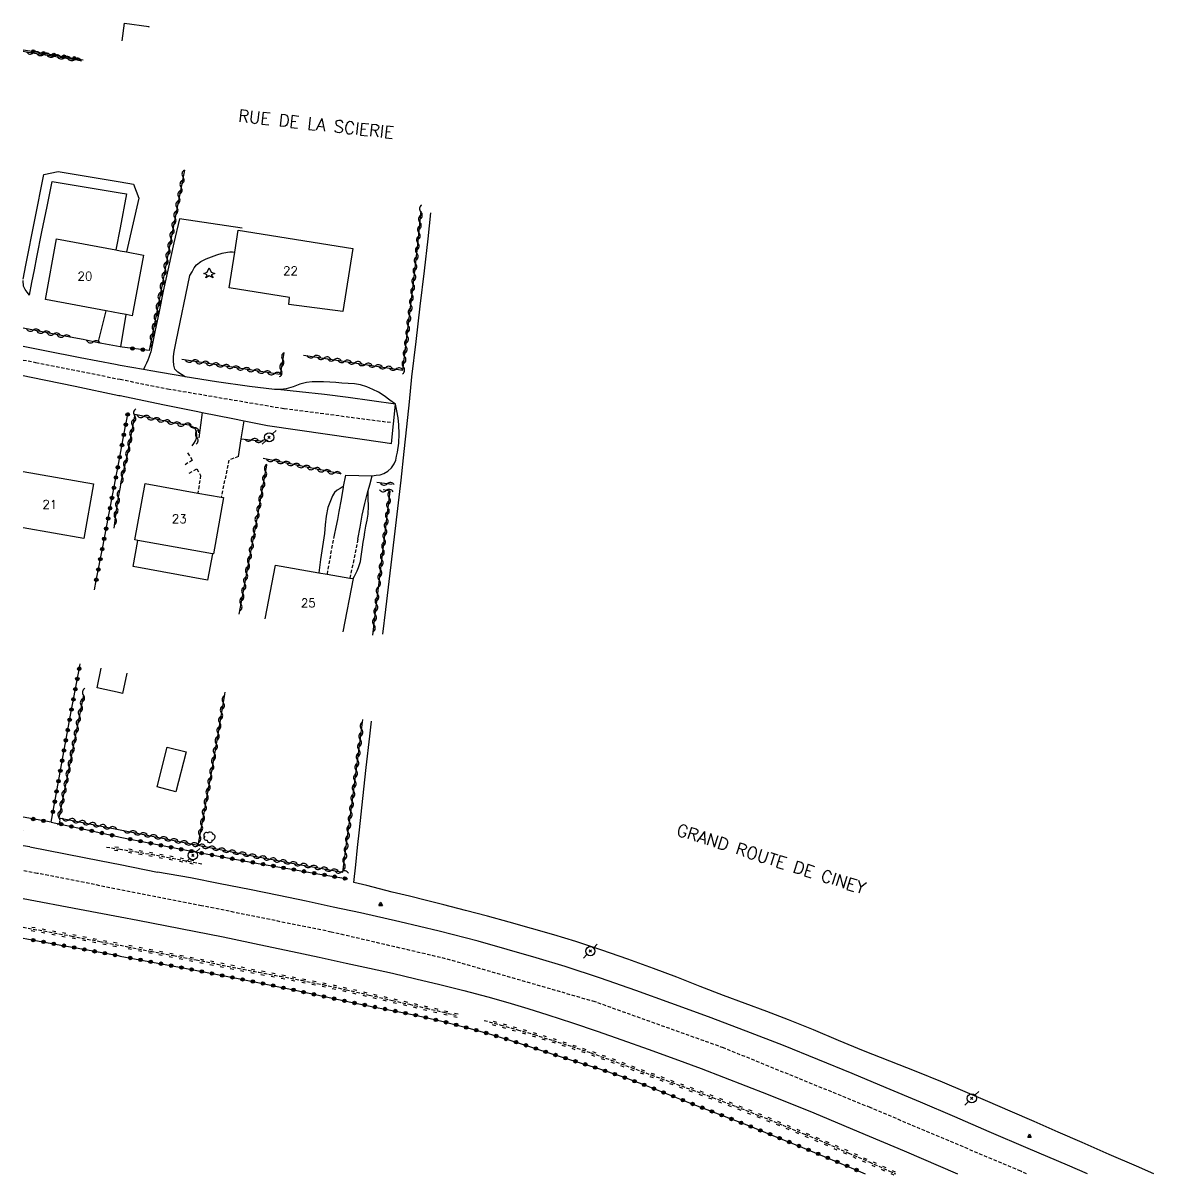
# Model space of a CAD drawing. Header units: millimetres. Extents: x 192000 to 193000, y 106000 to 107000.
# Drawn here: x 192000 to 192163.2, y 105999.8 to 106166.1 of the extents above; entities that cross this region are included whole.
import ezdxf
from ezdxf.enums import TextEntityAlignment as Align

# ---------------------------------------------------------------- set-up
doc = ezdxf.new("R2010")
doc.units = ezdxf.units.MM
doc.linetypes.add('DASHED', pattern=[0.75, 0.5, -0.25])
doc.layers.get('0').update_dxf_attribs({"linetype": 'CONTINUOUS'})
for name, color, linetype in [('W0001', 6, 'DASHED'), ('W0008', 7, 'CONTINUOUS'), ('W0017', 7, 'CONTINUOUS'), ('W0101', 7, 'CONTINUOUS'), ('W0104', 1, 'CONTINUOUS'), ('W0112', 1, 'DASHED'), ('W0211', 2, 'CONTINUOUS'), ('W0214', 2, 'CONTINUOUS'), ('W0220', 5, 'DASHED'), ('W0300', 7, 'CONTINUOUS'), ('W0303', 7, 'CONTINUOUS'), ('W0310', 3, 'CONTINUOUS'), ('W0323', 7, 'CONTINUOUS'), ('W0330', 7, 'CONTINUOUS'), ('W0333', 7, 'CONTINUOUS'), ('W0473', 7, 'CONTINUOUS'), ('W0850', 7, 'CONTINUOUS'), ('W0989', 7, 'CONTINUOUS'), ('W0991', 7, 'CONTINUOUS')]:
    doc.layers.add(name, color=color, linetype=linetype)
doc.styles.get("Standard").update_dxf_attribs({"font": 'romans.shx', "width": 0.85})

# ---------------------------------------------------------------- blocks, each defined once
blk = doc.blocks.new('T850')
for p, q in [((-0.25, -0.15), (0, 0.32)), ((0, 0.32), (0.25, -0.15)), ((-0.25, -0.15), (0.25, -0.15))]:
    blk.add_line(p, q)
for major_axis in [(-0.106, 0.106), (-0.0354, 0.0354), (-0.0236, 0.0236)]:
    blk.add_ellipse((0, 0), major_axis=major_axis, ratio=1, start_param=3.926991, end_param=10.210176)
blk = doc.blocks.new('T473')
for p, q in [((-0.166667, 0.166667), (0.166667, -0.166667)), ((-0.166667, -0.166667), (0.166667, 0.166667)), ((0.500001, 0.500001), (1.000002, 1.000002)), ((-1.000002, -1.000002), (-0.500001, -0.500001))]:
    blk.add_line(p, q)
blk.add_ellipse((0, 0), major_axis=(0.471405, 0.471405), ratio=1, start_param=5.4977871438, end_param=11.780972451)
blk = doc.blocks.new('T300')
for p, q in [((-0.8, 0.51), (-0.86, 0.34)), ((-0.86, 0.34), (-0.86, 0.17)), ((-0.86, 0.17), (-0.74, 0.06)), ((-0.69, 0.63), (-0.8, 0.51)), ((-0.8, -0.06), (-0.74, 0.06)), ((-0.74, 0.06), (-0.69, 0.11)), ((-0.57, 0.69), (-0.69, 0.63)), ((-0.46, 0.69), (-0.57, 0.69)), ((-0.29, 0.63), (-0.46, 0.69)), ((-0.29, 0.63), (-0.17, 0.74)), ((-0.23, 0.57), (-0.29, 0.63)), ((-0.17, 0.74), (-0.06, 0.8)), ((-0.06, 0.8), (0.06, 0.8)), ((0.06, 0.8), (0.23, 0.74)), ((0.23, 0.74), (0.34, 0.63)), ((0.34, 0.63), (0.4, 0.51)), ((0.46, 0.46), (0.34, 0.46)), ((0.4, 0.51), (0.4, 0.46)), ((0.57, 0.4), (0.46, 0.46)), ((0.57, 0.4), (0.69, 0.29)), ((0.69, 0.29), (0.74, 0.17)), ((0.74, 0.06), (0.69, -0.17)), ((0.74, 0.17), (0.74, 0.06)), ((-0.8, -0.17), (-0.8, -0.06)), ((-0.8, -0.23), (-0.8, -0.17)), ((-0.74, -0.34), (-0.8, -0.23)), ((-0.69, -0.4), (-0.74, -0.34)), ((-0.51, -0.46), (-0.69, -0.4)), ((-0.4, -0.46), (-0.51, -0.46)), ((-0.4, -0.46), (-0.34, -0.46)), ((-0.34, -0.46), (-0.34, -0.4)), ((-0.34, -0.51), (-0.34, -0.46)), ((-0.29, -0.63), (-0.34, -0.51)), ((-0.17, -0.74), (-0.29, -0.63)), ((-0.06, -0.8), (-0.17, -0.74)), ((0.06, -0.8), (-0.06, -0.8)), ((0.17, -0.74), (0.06, -0.8)), ((0.23, -0.69), (0.17, -0.74)), ((0.29, -0.46), (0.23, -0.46)), ((0.29, -0.63), (0.23, -0.69)), ((0.46, -0.4), (0.29, -0.46)), ((0.34, -0.51), (0.29, -0.63)), ((0.34, -0.51), (0.34, -0.46)), ((0.57, -0.34), (0.46, -0.4)), ((0.63, -0.29), (0.57, -0.34)), ((0.69, -0.17), (0.63, -0.29))]:
    blk.add_line(p, q)
blk = doc.blocks.new('T303')
for p, q in [((-0.77, 0), (-0.28, 0.21)), ((-0.28, -0.21), (-0.77, 0)), ((-0.28, 0.21), (0, 0.83)), ((0, 0.83), (0.28, 0.21)), ((0.28, 0.21), (0.83, 0)), ((0.83, 0), (0.28, -0.21)), ((-0.49, -0.63), (-0.28, -0.21)), ((0, -0.35), (-0.49, -0.63)), ((0.56, -0.63), (0, -0.35)), ((0.28, -0.21), (0.56, -0.63))]:
    blk.add_line(p, q)
blk = doc.blocks.new('t323o')
at = {"color": 0, "linetype": 'Continuous'}
for radius in [0.25, 0.15]:
    blk.add_circle((0, 0), radius, dxfattribs=at)
blk = doc.blocks.new('t310o')
at = {"color": 0, "linetype": 'Continuous'}
for centre, start, end in [((-0.5, 0.38), 216.8699, 323.1304), ((0.5, -0.37), 36.8699, 143.1303)]:
    blk.add_arc(centre, 0.625, start, end, dxfattribs=at)
blk = doc.blocks.new('t220o')
at = {"color": 0, "linetype": 'Continuous'}
for p, q in [((-0.25, 0.25), (0.25, 0.25)), ((-0.25, -0.25), (0.25, -0.25))]:
    blk.add_line(p, q, dxfattribs=at)

msp = doc.modelspace()

# ---------------------------------------------------------------- linework, layer by layer
at = {"layer": 'W0001'}
for points in [[(192000, 106117.43), (192001.82, 106117.09), (192014, 106114.65)], [(192014, 106114.65), (192020.86, 106113.28), (192037.68, 106110.43), (192053.02, 106108.44)], [(192014, 106041), (192002.06, 106043.35), (192000, 106043.74)], [(192144.81, 106000), (192143.97, 106000.37), (192122.24, 106009.55), (192101.08, 106018.17), (192082.57, 106024.8), (192060.97, 106031.04), (192044.46, 106034.89), (192025.77, 106038.69), (192014, 106041)]]:
    msp.add_lwpolyline(points, dxfattribs=at)
at = {"layer": 'W0008'}
for points in [[(192014, 106116.66), (192013.35, 106116.78), (192008.26, 106117.76), (192003.16, 106118.75), (192000, 106119.37)], [(192000, 106115.21), (192001.19, 106114.98), (192007.51, 106113.67), (192013.83, 106112.32), (192014, 106112.29)], [(192053.73, 106111.07), (192050.33, 106111.54), (192046.92, 106112.02), (192043.52, 106112.46), (192039.9, 106112.85), (192036.76, 106113.16), (192036.28, 106113.2), (192032.67, 106113.61), (192027.92, 106114.28), (192023.39, 106115.01), (192023.19, 106115.05), (192018.46, 106115.86), (192017.37, 106116.05), (192014, 106116.66)], [(192014, 106112.29), (192020.16, 106111), (192025.2, 106109.99), (192025.83, 106109.86), (192030.25, 106108.99), (192031.9, 106108.66), (192035.29, 106107.99)], [(192053.18, 106105.37), (192053.73, 106111.07)], [(192035.29, 106107.99), (192052.23, 106105.51), (192053.18, 106105.37)], [(192000.97, 106047.16), (192000, 106047.34)], [(192000.97, 106047.16), (192011.27, 106045.16), (192014, 106044.62)], [(192014, 106044.62), (192019.42, 106043.53)], [(192153.59, 106000), (192150.71, 106001.24), (192145.05, 106003.65), (192139.4, 106006.07), (192134.45, 106008.2), (192129.5, 106010.33), (192124.54, 106012.43), (192119.61, 106014.49), (192114.68, 106016.51), (192109.72, 106018.5), (192104.33, 106020.59), (192098.91, 106022.64), (192093.48, 106024.63), (192088.41, 106026.45), (192083.33, 106028.22), (192078.21, 106029.9), (192074.04, 106031.18), (192069.85, 106032.39), (192065.65, 106033.55), (192060.02, 106035), (192054.35, 106036.35), (192048.68, 106037.64), (192044.76, 106038.5), (192040.84, 106039.34), (192036.92, 106040.15), (192032.67, 106041.01), (192028.42, 106041.85), (192024.17, 106042.69), (192019.42, 106043.53)], [(192000, 106039.74), (192008.17, 106038.2), (192014, 106037.1)], [(192014, 106037.1), (192016.55, 106036.62)], [(192016.55, 106036.62), (192022.7, 106035.4), (192028.86, 106034.18), (192035, 106032.92), (192038.87, 106032.1), (192042.74, 106031.27), (192046.61, 106030.42), (192049.97, 106029.68), (192053.32, 106028.93), (192056.66, 106028.15), (192060.14, 106027.32), (192063.61, 106026.46), (192067.06, 106025.54), (192069.95, 106024.71), (192072.84, 106023.85), (192075.72, 106022.95), (192079.29, 106021.79), (192082.85, 106020.57), (192086.39, 106019.34), (192090.22, 106017.98), (192094.04, 106016.6), (192097.84, 106015.19), (192101.08, 106013.96), (192104.3, 106012.71), (192107.52, 106011.44), (192114.08, 106008.79), (192120.61, 106006.08), (192127.12, 106003.32), (192134.85, 106000)]]:
    msp.add_lwpolyline(points, dxfattribs=at)
at = {"layer": 'W0017'}
for points in [[(192031.6, 106136.48), (192022.57, 106137.79), (192021.77, 106134.32), (192020.98, 106130.84), (192020.21, 106127.36), (192019.62, 106124.44), (192019.04, 106121.52), (192018.46, 106118.6), (192018.31, 106118.21), (192018.16, 106117.81), (192018, 106117.42), (192017.8, 106116.96), (192017.59, 106116.51), (192017.37, 106116.05)], [(192023.39, 106115.01), (192022.86, 106115.35), (192022.32, 106115.7), (192021.92, 106116.12), (192021.74, 106116.68), (192021.7, 106117.32), (192021.72, 106117.96), (192021.79, 106118.68), (192021.94, 106119.39), (192022.08, 106120.1), (192024.08, 106129.64), (192024.38, 106130.17), (192024.67, 106130.71), (192025.03, 106131.18), (192025.67, 106131.66), (192026.43, 106132.02), (192027.21, 106132.33), (192027.96, 106132.62), (192028.73, 106132.87), (192029.52, 106133.01), (192029.86, 106133.03), (192030.21, 106133.02), (192030.55, 106133.01)], [(192010.83, 106119.93), (192012.01, 106124.51)], [(192014.12, 106119.32), (192014.89, 106123.98)], [(192025.83, 106109.86), (192025.37, 106106.19)], [(192031.09, 106103.52), (192031.49, 106106.07), (192031.9, 106108.66)], [(192046.51, 106100.83), (192046.21, 106099.16), (192046.2, 106099.08), (192045.9, 106097.32), (192045.57, 106095.57), (192045.35, 106094.44), (192045.11, 106093.31), (192044.87, 106092.18)], [(192048.32, 106091.56), (192048.63, 106093.29), (192048.95, 106095.02), (192049.31, 106096.74), (192049.65, 106098.07), (192049.8, 106098.61), (192050.02, 106099.4), (192050.38, 106100.73)]]:
    msp.add_lwpolyline(points, dxfattribs=at)
at = {"layer": 'W0101'}
for points in [[(192029.73, 106127.86), (192030.55, 106133.01), (192031.06, 106136.18), (192047.59, 106133.53), (192046.13, 106124.41), (192038.34, 106125.46), (192038.47, 106126.46)], [(192017.6, 106099.6), (192025.23, 106098.24), (192028.58, 106097.64), (192028.93, 106097.58), (192027.47, 106089.44), (192027.32, 106089.47), (192016.58, 106091.39), (192016.14, 106091.47)]]:
    msp.add_lwpolyline(points, close=True, dxfattribs=at)
for points in [[(192014, 106124.15), (192012.01, 106124.51), (192003.23, 106126.14), (192004.85, 106134.9), (192013.38, 106133.32), (192014, 106133.2)], [(192014, 106133.2), (192014.94, 106133.03), (192017.36, 106132.58), (192015.74, 106123.82), (192014.89, 106123.98), (192014, 106124.15)], [(192000, 106101.36), (192010.15, 106099.56), (192008.75, 106091.66), (192000, 106093.21)], [(192034.95, 106080.1), (192036.45, 106087.82)], [(192036.45, 106087.82), (192042.66, 106086.74), (192043.86, 106086.53), (192047.17, 106085.96), (192047.62, 106085.88), (192046.12, 106078.21)]]:
    msp.add_lwpolyline(points, dxfattribs=at)
at = {"layer": 'W0104'}
for points in [[(192014.28, 106163.51), (192014.65, 106166.06), (192018.14, 106165.54), (192018.12, 106165.43)], [(192027.32, 106089.47), (192026.63, 106085.68), (192015.9, 106087.62), (192016.58, 106091.39)], [(192014, 106069.4), (192010.68, 106070.12), (192011.29, 106072.98)], [(192014.98, 106072.26), (192014.35, 106069.32), (192014, 106069.4)]]:
    msp.add_lwpolyline(points, dxfattribs=at)
msp.add_lwpolyline([(192020.8, 106061.58), (192023.54, 106060.88), (192022.07, 106055.13), (192019.33, 106055.83)], close=True, dxfattribs=at)
at = {"layer": 'W0112'}
for points in [[(192023.74, 106104.03), (192024.44, 106102.96), (192023.3, 106102.27)], [(192031.09, 106103.52), (192029.71, 106102.98), (192028.58, 106097.64)], [(192023.96, 106101.12), (192025.07, 106101.72), (192025.62, 106100.79), (192025.23, 106098.24)], [(192044.87, 106092.18), (192043.86, 106086.53)], [(192048.32, 106091.56), (192047.17, 106085.96)]]:
    msp.add_lwpolyline(points, dxfattribs=at)
at = {"layer": 'W0211'}
for points in [[(192000.92, 106126.77), (192001.27, 106128.6), (192001.63, 106130.44), (192001.99, 106132.28), (192002.72, 106135.93), (192003.46, 106139.57), (192004.21, 106143.21), (192014, 106141.57)], [(192014, 106141.57), (192014.95, 106141.42), (192014, 106136.5)], [(192014, 106136.5), (192013.38, 106133.32)], [(192046.21, 106099.16), (192045.77, 106098.9), (192045.32, 106098.64), (192044.95, 106098.31), (192044.8, 106098.08), (192044.67, 106097.83), (192044.55, 106097.58), (192044.34, 106097.11), (192044.15, 106096.62), (192043.98, 106096.14), (192043.73, 106094.92), (192043.61, 106093.66), (192043.49, 106092.4), (192043.22, 106090.51), (192042.94, 106088.63), (192042.66, 106086.74)], [(192047.62, 106085.88), (192047.82, 106086.26), (192048.03, 106086.64), (192048.21, 106087.03), (192048.39, 106087.47), (192048.55, 106087.93), (192048.68, 106088.38), (192048.81, 106089.06), (192048.89, 106089.75), (192048.97, 106090.44), (192049.08, 106091.16), (192049.2, 106091.88), (192049.32, 106092.6), (192049.48, 106093.47), (192049.65, 106094.33), (192049.78, 106095.2), (192049.83, 106096.33), (192049.82, 106097.47), (192049.8, 106098.61)]]:
    msp.add_lwpolyline(points, dxfattribs=at)
at = {"layer": 'W0214'}
for points in [[(192000, 106129.11), (192000.2, 106130.09), (192000.41, 106131.13), (192002.99, 106144.2), (192005.07, 106144.63), (192014, 106143.14)], [(192014, 106143.14), (192015.92, 106142.82), (192016.71, 106140.79), (192014.94, 106133.03)], [(192000.92, 106126.77), (192000.61, 106127.2), (192000.3, 106127.63), (192000.07, 106128.08), (192000, 106128.91)]]:
    msp.add_lwpolyline(points, dxfattribs=at)
at = {"layer": 'W0220'}
for points in [[(192000.02, 106049.54), (192000, 106049.54)], [(192014, 106046.79), (192011.99, 106047.11)], [(192025.79, 106044.68), (192023.5, 106045.12), (192021.21, 106045.56), (192018.92, 106045.99), (192016.61, 106046.37), (192014.3, 106046.74), (192014, 106046.79)], [(192000, 106035.58), (192002.97, 106035.05), (192007.02, 106034.3), (192011.07, 106033.53), (192014, 106032.97)], [(192014, 106032.97), (192015.11, 106032.76), (192018.41, 106032.13), (192021.7, 106031.49), (192024.99, 106030.86), (192028, 106030.27), (192031, 106029.68), (192034.01, 106029.09), (192037.11, 106028.51), (192040.2, 106027.92), (192043.29, 106027.3), (192046.63, 106026.57), (192049.96, 106025.8), (192053.29, 106025.02), (192055.76, 106024.46), (192058.23, 106023.89), (192060.7, 106023.31), (192061.36, 106023.15), (192062.02, 106022.99), (192062.68, 106022.84)], [(192066.55, 106022.14), (192068.94, 106021.47), (192071.34, 106020.79), (192073.73, 106020.09), (192076.47, 106019.24), (192079.21, 106018.37), (192081.93, 106017.45), (192084.84, 106016.41), (192087.74, 106015.34), (192090.64, 106014.26), (192093.59, 106013.19), (192096.54, 106012.12), (192099.48, 106011.02), (192102.87, 106009.72), (192106.24, 106008.39), (192109.61, 106007.03), (192112.8, 106005.71), (192115.98, 106004.37), (192119.14, 106003), (192122.09, 106001.71), (192125.03, 106000.39), (192125.89, 106000)]]:
    msp.add_lwpolyline(points, dxfattribs=at)
at = {"layer": 'W0310'}
for points in [[(192000, 106161.98), (192000.43, 106161.91), (192004.11, 106161.34), (192007.79, 106160.73), (192008.44, 106160.61)], [(192023.28, 106144.82), (192022.6, 106141.42), (192021.11, 106133.88), (192019.67, 106126.35), (192018.22, 106118.81)], [(192040.46, 106118.13), (192054.82, 106115.97), (192055.53, 106121.87), (192056.24, 106127.77), (192056.9, 106133.67), (192057.43, 106138.92)], [(192006.27, 106120.82), (192000, 106122.04)], [(192010.83, 106119.93), (192008.68, 106120.37)], [(192037.65, 106118.45), (192037.08, 106115.35), (192022.93, 106117.52)], [(192024.42, 106105.04), (192024.66, 106105.39), (192024.9, 106105.75), (192025.05, 106106.13), (192025.1, 106106.57), (192025.05, 106107.04), (192024.89, 106107.43), (192024.64, 106107.68), (192024.3, 106107.88), (192023.95, 106108.03), (192023.61, 106108.09), (192023.25, 106108.11), (192022.9, 106108.12), (192021.59, 106108.39), (192020.28, 106108.65), (192018.97, 106108.93), (192018.03, 106109.14), (192017.08, 106109.36), (192016.14, 106109.58), (192015.75, 106107.57), (192015.37, 106105.55), (192014.96, 106103.54), (192014.68, 106102.31), (192014.4, 106101.09), (192014.13, 106099.86), (192014, 106099.1)], [(192031.49, 106106.07), (192034.67, 106105.7)], [(192035.15, 106102.26), (192034.36, 106098.01), (192033.57, 106093.75), (192032.78, 106089.5), (192031.87, 106084.59), (192031.15, 106080.74)], [(192045.82, 106100.99), (192034.63, 106103.24)], [(192014, 106099.1), (192013.74, 106097.64), (192013.41, 106095.41), (192013.08, 106093.18)], [(192053.28, 106099.49), (192051.07, 106099.77)], [(192051.22, 106084.17), (192052.95, 106098.51), (192051.94, 106098.68)], [(192050.47, 106077.72), (192050.81, 106080.66), (192051.22, 106084.17)], [(192008.72, 106069.07), (192005.17, 106051.39), (192014, 106049.64)], [(192029.14, 106069.48), (192029.09, 106069.22), (192028.14, 106063.67), (192027.18, 106058.12), (192026.54, 106054.55), (192025.88, 106050.99), (192025.23, 106047.42), (192028.91, 106046.71), (192032.58, 106046), (192036.26, 106045.3), (192039.55, 106044.7), (192042.85, 106044.11), (192046.15, 106043.52), (192046.79, 106048.36), (192047.43, 106053.21), (192048.06, 106058.05), (192048.72, 106063.25), (192049.01, 106065.57)], [(192014, 106049.64), (192025.23, 106047.42)]]:
    msp.add_lwpolyline(points, dxfattribs=at)
at = {"layer": 'W0323'}
for points in [[(192000, 106162.19), (192001, 106162.03), (192004.95, 106161.37), (192008.69, 106160.74)], [(192018.22, 106118.81), (192014.31, 106119.29)], [(192014, 106103.68), (192014.55, 106106.62), (192015.15, 106109.84)], [(192010.3, 106084.26), (192010.56, 106085.62), (192011.49, 106090.47), (192012.42, 106095.32), (192013.34, 106100.16), (192013.95, 106103.39), (192014, 106103.68)], [(192004.05, 106050.76), (192005.01, 106056.07), (192005.96, 106061.4), (192006.94, 106066.71), (192008.13, 106073.02), (192008.24, 106073.58)], [(192004.05, 106050.76), (192000, 106051.45)], [(192004.05, 106050.76), (192008.83, 106049.72), (192013.62, 106048.68), (192014, 106048.6)], [(192014, 106048.6), (192018.41, 106047.69), (192023.58, 106046.69), (192028.75, 106045.74), (192033.92, 106044.8), (192038.23, 106044.04), (192042.54, 106043.29), (192046.85, 106042.55)], [(192000, 106033.99), (192000.56, 106033.89), (192004.92, 106033.1), (192009.29, 106032.3), (192013.72, 106031.48), (192014, 106031.42)], [(192014, 106031.42), (192018.14, 106030.65), (192022.57, 106029.81), (192026.8, 106029), (192031.04, 106028.18), (192035.27, 106027.33), (192039.51, 106026.43), (192043.73, 106025.52), (192047.96, 106024.62), (192051, 106024.02), (192054.04, 106023.43), (192057.07, 106022.79), (192060.44, 106022.01), (192063.8, 106021.16), (192067.13, 106020.24), (192070.25, 106019.29), (192073.35, 106018.28), (192076.45, 106017.27), (192079.74, 106016.23), (192083.02, 106015.18), (192086.28, 106014.08), (192089.68, 106012.82), (192093.05, 106011.49), (192096.42, 106010.16), (192100.54, 106008.56), (192104.66, 106006.95), (192108.77, 106005.31), (192112.47, 106003.81), (192116.17, 106002.28), (192119.85, 106000.73), (192121.51, 106000)]]:
    msp.add_lwpolyline(points, dxfattribs=at)
at = {"layer": 'W0330'}
for points in [[(192051.9, 106077.88), (192052.34, 106081.42), (192052.98, 106086.68), (192053.6, 106091.93), (192054.08, 106096.02), (192054.55, 106100.11), (192055, 106104.21), (192055.38, 106107.8), (192055.74, 106111.4), (192056.12, 106115), (192056.7, 106120.11), (192057.32, 106125.21), (192057.93, 106130.32), (192058.45, 106134.91), (192058.86, 106138.67)], [(192163.18, 106000), (192160.64, 106001.1), (192156.72, 106002.8), (192152.8, 106004.51), (192149.35, 106006.02), (192145.9, 106007.54), (192142.44, 106009.04), (192139.19, 106010.45), (192135.94, 106011.85), (192132.67, 106013.23), (192128.87, 106014.76), (192125.06, 106016.25), (192121.25, 106017.76), (192117.65, 106019.26), (192114.05, 106020.77), (192110.44, 106022.24), (192107.32, 106023.43), (192104.19, 106024.58), (192101.07, 106025.74), (192097.71, 106027.05), (192094.35, 106028.37), (192090.98, 106029.64), (192087.27, 106030.99), (192083.53, 106032.28), (192079.78, 106033.51), (192076.58, 106034.48), (192073.36, 106035.41), (192070.14, 106036.3), (192067, 106037.16), (192063.85, 106037.99), (192060.7, 106038.81), (192058.23, 106039.43), (192055.75, 106040.05), (192053.27, 106040.66), (192051.43, 106041.13), (192049.59, 106041.59), (192047.75, 106042.06), (192048.01, 106044.58), (192048.28, 106047.11), (192048.55, 106049.64), (192049.03, 106054.14), (192049.52, 106058.63), (192050.03, 106063.13), (192050.3, 106065.32)]]:
    msp.add_lwpolyline(points, dxfattribs=at)
at = {"layer": 'W0333'}
for points in [[(192008.68, 106120.37), (192006.27, 106120.82)], [(192014, 106119.34), (192010.83, 106119.93)], [(192014.31, 106119.29), (192014.12, 106119.32), (192014, 106119.34)], [(192046.51, 106100.83), (192050.38, 106100.73), (192050.96, 106100.81), (192051.54, 106100.88), (192052.08, 106101.05), (192052.65, 106101.41), (192053.16, 106101.89), (192053.56, 106102.45), (192053.77, 106102.97), (192053.9, 106103.54), (192054.01, 106104.12), (192054.21, 106105.43), (192054.29, 106106.77), (192054.24, 106108.1), (192054.12, 106109.09), (192053.92, 106110.08), (192053.73, 106111.07), (192052.93, 106111.66), (192052.13, 106112.25), (192051.29, 106112.77), (192050.46, 106113.2), (192049.59, 106113.56), (192048.7, 106113.84), (192047.82, 106113.98), (192046.92, 106114.05), (192046.01, 106114.1), (192045.13, 106114.18), (192044.25, 106114.25), (192043.37, 106114.29), (192042.54, 106114.3), (192041.71, 106114.29), (192040.89, 106114.21), (192039.92, 106113.93), (192038.96, 106113.54), (192037.98, 106113.26), (192037.58, 106113.21), (192037.17, 106113.18), (192036.76, 106113.16)]]:
    msp.add_lwpolyline(points, dxfattribs=at)

# ---------------------------------------------------------------- block references
at = {"layer": 'W0220'}
for p, rotation in [((192013.47, 106046.87), 170.9409014226006), ((192015.48, 106046.55), 170.9484220563874), ((192016.96, 106046.32), 170.4289725576894), ((192018.44, 106046.07), 170.4289725576894), ((192019.92, 106045.8), 169.587351439122), ((192021.39, 106045.53), 169.0903261188532), ((192022.87, 106045.25), 169.0903261188532), ((192024.34, 106044.96), 169.0856703601455), ((192001.48, 106035.32), 349.851594004537), ((192002.95, 106035.05), 349.851594004537), ((192004.43, 106034.78), 349.4837080020267), ((192005.9, 106034.51), 349.4837080020267), ((192007.38, 106034.23), 349.2274128073781), ((192008.85, 106033.95), 349.2274128073781), ((192010.32, 106033.67), 349.2274128073781), ((192011.8, 106033.39), 349.178927501654), ((192013.27, 106033.11), 349.178927501654), ((192015.47, 106032.69), 349.1893280134159), ((192016.95, 106032.4), 349.1893280134159), ((192018.42, 106032.12), 349.1525526596952), ((192019.89, 106031.84), 349.1525526596952), ((192021.37, 106031.56), 349.1525526596952), ((192022.84, 106031.27), 349.0654205620168), ((192024.31, 106030.99), 349.0654205620168), ((192025.78, 106030.7), 348.93578177367), ((192027.26, 106030.42), 348.93578177367), ((192028.73, 106030.13), 348.877128173344), ((192030.2, 106029.84), 348.877128173344), ((192031.67, 106029.55), 348.9357817740415), ((192033.14, 106029.26), 348.9357817740415), ((192034.62, 106028.98), 349.2641829033419), ((192036.09, 106028.7), 349.2641829033419), ((192037.56, 106028.42), 349.3177850144269), ((192039.04, 106028.14), 349.3177850144269), ((192040.51, 106027.86), 348.686500584479), ((192041.98, 106027.56), 348.686500584479), ((192043.45, 106027.27), 347.6112528082729), ((192044.92, 106026.95), 347.6112528082729), ((192046.38, 106026.62), 347.6112528082729), ((192047.85, 106026.29), 346.9475924575295), ((192049.31, 106025.95), 346.9475924575295), ((192050.77, 106025.61), 346.8910155096231), ((192052.23, 106025.27), 346.8910155096231), ((192053.69, 106024.93), 347.103602512585), ((192055.15, 106024.6), 347.103602512585), ((192056.61, 106024.26), 347.0545030591693), ((192058.08, 106023.92), 347.0545030591693), ((192059.54, 106023.58), 346.8241698840723), ((192061, 106023.24), 346.5763038945914), ((192062.46, 106022.89), 346.4944468304639), ((192067.99, 106021.73), 344.2601911640996), ((192069.44, 106021.33), 344.2601911640996), ((192070.88, 106020.92), 344.2601911640996), ((192072.32, 106020.5), 343.6845305108367), ((192073.76, 106020.08), 342.8518133287009), ((192075.19, 106019.64), 342.8518133287009), ((192076.63, 106019.2), 342.1702657745375), ((192078.05, 106018.74), 342.1702657745375), ((192079.48, 106018.27), 341.4262902032359), ((192080.9, 106017.8), 341.4262902032359), ((192082.32, 106017.31), 340.3923228625203), ((192083.73, 106016.81), 340.3923228625203), ((192085.15, 106016.3), 339.6131411447289), ((192086.55, 106015.78), 339.6131411447289), ((192087.96, 106015.25), 339.6305146631094), ((192089.36, 106014.73), 339.6305146631094), ((192090.77, 106014.21), 340.0356028124999), ((192092.18, 106013.7), 340.0356028124999), ((192093.59, 106013.19), 340.0527569359654), ((192095, 106012.68), 340.0527569359654), ((192096.41, 106012.16), 340.0527569359654), ((192097.82, 106011.64), 339.6084132500955), ((192099.22, 106011.12), 339.6084132500955), ((192100.62, 106010.58), 338.9670247393051), ((192102.02, 106010.05), 338.9670247393051), ((192103.42, 106009.5), 338.4478157602238), ((192104.82, 106008.95), 338.4478157602238), ((192106.21, 106008.4), 338.4478157602238), ((192107.6, 106007.84), 337.9874708895507), ((192108.99, 106007.28), 337.9874708895507), ((192110.38, 106006.71), 337.5449024331804), ((192111.77, 106006.13), 337.5449024331804), ((192113.15, 106005.56), 337.1196434430342), ((192114.54, 106004.98), 337.1196434430342), ((192115.92, 106004.39), 337.1196434430342), ((192117.3, 106003.8), 336.6967518122148), ((192118.67, 106003.21), 336.6967518122148), ((192120.05, 106002.61), 336.2635465402205), ((192121.42, 106002), 336.2635465402205), ((192122.79, 106001.39), 335.8639811011506), ((192124.16, 106000.78), 335.8639811011506), ((192125.53, 106000.16), 335.6415260492122)]:
    msp.add_blockref('t220o', p, dxfattribs=dict(at, rotation=rotation))
at = {"layer": 'W0300', "rotation": 359.9999899820874}
msp.add_blockref('T300', (192026.95, 106048.56), dxfattribs=at)
at = {"layer": 'W0303', "rotation": 359.9999899820874}
msp.add_blockref('T303', (192026.86, 106129.91), dxfattribs=at)
at = {"layer": 'W0310'}
for p, rotation in [((192001.48, 106161.75), 351.1145888130502), ((192002.96, 106161.52), 351.1145888130502), ((192004.45, 106161.28), 350.6641695051085), ((192005.93, 106161.04), 350.6641695051085), ((192007.41, 106160.8), 350.6641695051085), ((192022.79, 106142.37), 258.5671377538483), ((192023.08, 106143.84), 258.5671377538483), ((192022.49, 106140.9), 258.8832973220894), ((192022.2, 106139.43), 258.8832973220894), ((192021.91, 106137.95), 258.8832973220894), ((192057.42, 106138.8), 84.24810269132261), ((192021.63, 106136.48), 258.8832973220894), ((192057.12, 106135.81), 84.24810269132261), ((192057.27, 106137.31), 84.24810269132261), ((192021.34, 106135.01), 258.8832973220894), ((192056.97, 106134.32), 84.24810269132261), ((192021.05, 106133.54), 259.1189836915316), ((192056.81, 106132.83), 83.56504473500156), ((192020.77, 106132.07), 259.1189836915316), ((192056.64, 106131.34), 83.56504473500156), ((192020.2, 106129.12), 259.1189836915316), ((192020.48, 106130.59), 259.1189836915316), ((192056.47, 106129.85), 83.56504473500156), ((192019.92, 106127.65), 259.1189836915316), ((192056.31, 106128.36), 83.56504473500156), ((192019.63, 106126.17), 259.1116537982729), ((192056.13, 106126.87), 83.15837519056164), ((192019.35, 106124.7), 259.1116537982729), ((192055.95, 106125.38), 83.15837519056164), ((192019.07, 106123.23), 259.1116537982729), ((192055.77, 106123.89), 83.15837519056164), ((192001.47, 106121.75), 169.0317694455051), ((192002.95, 106121.46), 169.0317694455051), ((192018.78, 106121.75), 259.1116537982729), ((192055.42, 106120.91), 83.15722658753067), ((192055.59, 106122.4), 83.15837519056164), ((192004.42, 106121.18), 169.0317694455051), ((192005.89, 106120.89), 169.0317694455051), ((192010.14, 106120.07), 168.1987096566752), ((192018.5, 106120.28), 259.1116537982729), ((192055.24, 106119.42), 83.15722658753067), ((192037.47, 106117.5), 259.6919016923811), ((192055.06, 106117.93), 83.15722658753067), ((192024.41, 106117.29), 171.2927722400982), ((192025.89, 106117.07), 171.2927722400982), ((192027.38, 106116.84), 171.2927722400982), ((192028.86, 106116.61), 171.2927722400982), ((192030.34, 106116.39), 171.2927722400982), ((192037.2, 106116.02), 259.6919016923811), ((192041.95, 106117.91), 351.4173355230507), ((192043.43, 106117.69), 351.4173355230507), ((192044.91, 106117.46), 351.4173355230507), ((192046.4, 106117.24), 351.4173355230507), ((192047.88, 106117.02), 351.4173355230507), ((192049.36, 106116.79), 351.4173355230507), ((192050.85, 106116.57), 351.4173355230507), ((192054.88, 106116.44), 83.15722658753067), ((192031.82, 106116.16), 171.2927722400982), ((192033.31, 106115.93), 171.2927722400982), ((192034.79, 106115.7), 171.2927722400982), ((192036.27, 106115.48), 171.2927722400982), ((192052.33, 106116.34), 351.4173355230507), ((192053.81, 106116.12), 351.4173355230507), ((192016.1, 106109.39), 259.1830400792164), ((192015.82, 106107.91), 259.1830400792164), ((192017.4, 106109.29), 167.0098113535828), ((192018.87, 106108.95), 167.3109696111777), ((192020.33, 106108.64), 168.563958163571), ((192021.8, 106108.34), 168.563958163571), ((192024.68, 106107.65), 135.1130092825765), ((192015.54, 106106.44), 259.2157021327034), ((192023.28, 106108.11), 177.7416184278621), ((192025.07, 106106.27), 83.98430686109766), ((192015.25, 106104.97), 258.5257083110562), ((192032.98, 106105.9), 353.3310266236702), ((192034.47, 106105.72), 353.3310266236702), ((192014.95, 106103.5), 257.3674046559944), ((192014.62, 106102.03), 256.9029474777142), ((192034.99, 106101.38), 259.4795876761498), ((192036.1, 106102.94), 168.61428861445), ((192037.57, 106102.65), 168.61428861445), ((192039.04, 106102.35), 168.61428861445), ((192040.51, 106102.06), 168.61428861445), ((192041.98, 106101.76), 168.61428861445), ((192043.45, 106101.46), 168.61428861445), ((192014.29, 106100.57), 257.8320357555119), ((192034.72, 106099.91), 259.4795876761498), ((192044.92, 106101.17), 168.61428861445), ((192013.74, 106097.63), 261.586061842907), ((192034.44, 106098.43), 259.4795876761498), ((192052.41, 106098.6), 170.2441381020163), ((192052.55, 106099.58), 172.798623261673), ((192052.84, 106097.57), 83.11108116151941), ((192013.52, 106096.14), 261.586061842907), ((192034.17, 106096.96), 259.4820049781638), ((192052.66, 106096.08), 83.11108116151941), ((192013.3, 106094.66), 261.5609316765052), ((192033.89, 106095.48), 259.4820049781638), ((192052.48, 106094.59), 83.11108116151941), ((192033.35, 106092.53), 259.4926078958002), ((192033.62, 106094.01), 259.4820049781638), ((192052.3, 106093.1), 83.11108116151941), ((192033.07, 106091.06), 259.4926078958002), ((192052.12, 106091.61), 83.11108116151941), ((192032.8, 106089.58), 259.4926078958002), ((192051.94, 106090.12), 83.11108116151941), ((192032.53, 106088.11), 259.4663246233981), ((192051.76, 106088.63), 83.11108116151941), ((192032.25, 106086.64), 259.4663246233981), ((192051.58, 106087.15), 83.11108116151941), ((192031.98, 106085.16), 259.4663246233981), ((192051.4, 106085.66), 83.11108116151941), ((192031.7, 106083.69), 259.4776042444961), ((192051.16, 106083.68), 83.387007456275), ((192031.43, 106082.21), 259.4776042444961), ((192050.99, 106082.19), 83.387007456275), ((192050.64, 106079.21), 83.3851353062977), ((192050.82, 106080.7), 83.387007456275), ((192008.42, 106067.57), 258.6738639688675), ((192008.71, 106069.04), 258.6738639688675), ((192028.89, 106068), 260.3068095724621), ((192008.12, 106066.1), 258.6738639688675), ((192028.63, 106066.52), 260.3068095724621), ((192007.83, 106064.63), 258.6738639688675), ((192028.38, 106065.04), 260.3068095724621), ((192007.53, 106063.16), 258.6738639688675), ((192028.13, 106063.56), 260.1093436420802), ((192048.64, 106062.67), 82.79232341449864), ((192048.83, 106064.16), 82.93461449987126), ((192007.24, 106061.69), 258.6738639688675), ((192027.87, 106062.09), 260.1093436420802), ((192048.46, 106061.19), 82.79232341449864), ((192006.94, 106060.22), 258.6738639688675), ((192027.61, 106060.61), 260.1093436420802), ((192048.27, 106059.7), 82.79232341449864), ((192006.65, 106058.75), 258.6738639688675), ((192027.09, 106057.65), 259.7870075815794), ((192027.35, 106059.13), 260.1093436420802), ((192048.08, 106058.21), 82.79232341449864), ((192006.35, 106057.28), 258.6738639688675), ((192026.83, 106056.18), 259.7870075815794), ((192047.89, 106056.72), 82.60297293066091), ((192005.76, 106054.34), 258.6738639688675), ((192006.06, 106055.81), 258.6738639688675), ((192026.56, 106054.7), 259.7870075815794), ((192047.69, 106055.23), 82.60297293066091), ((192005.47, 106052.87), 258.6738639688675), ((192026.29, 106053.23), 259.6569930974158), ((192047.5, 106053.75), 82.60297293066091), ((192005.18, 106051.39), 258.6738639688675), ((192026.02, 106051.75), 259.6569930974158), ((192047.31, 106052.26), 82.47354741047563), ((192006.64, 106051.1), 348.7962331502819), ((192008.11, 106050.81), 348.7962331502819), ((192009.59, 106050.52), 348.7962331502819), ((192011.06, 106050.23), 348.7962331502819), ((192012.53, 106049.93), 348.7962331502819), ((192025.75, 106050.27), 259.6725388231536), ((192046.91, 106049.29), 82.47354741047563), ((192047.11, 106050.77), 82.47354741047563), ((192015.47, 106049.35), 348.7970155988638), ((192016.94, 106049.06), 348.7970155988638), ((192018.41, 106048.77), 348.7970155988638), ((192019.89, 106048.48), 348.7970155988638), ((192025.49, 106048.8), 259.6725388231536), ((192046.72, 106047.8), 82.47354741081396), ((192021.36, 106048.19), 348.7970155988638), ((192022.83, 106047.89), 348.7970155988638), ((192024.3, 106047.6), 348.7970155988638), ((192025.33, 106047.4), 349.0473920563307), ((192026.8, 106047.11), 349.0473920563307), ((192028.27, 106046.83), 349.0473920563307), ((192029.75, 106046.54), 349.0473920565495), ((192046.52, 106046.31), 82.47354741081396), ((192031.22, 106046.26), 349.0473920565495), ((192032.69, 106045.98), 349.2815914262603), ((192034.17, 106045.7), 349.2815914262603), ((192035.64, 106045.42), 349.2815914262603), ((192037.11, 106045.14), 349.6492679728512), ((192046.32, 106044.82), 82.47354741081396), ((192038.59, 106044.87), 349.6492679728512), ((192040.07, 106044.61), 349.8404575191035), ((192041.54, 106044.34), 349.8404575191035), ((192043.02, 106044.08), 349.8572907628006), ((192044.5, 106043.81), 349.8572907628006), ((192045.97, 106043.55), 349.8572907628006)]:
    msp.add_blockref('t310o', p, dxfattribs=dict(at, rotation=rotation))
at = {"layer": 'W0323'}
for p, rotation in [((192001.48, 106161.95), 350.6034189353518), ((192002.96, 106161.7), 350.6034189353518), ((192004.44, 106161.46), 350.6034189353518), ((192005.92, 106161.21), 350.3568827594848), ((192007.4, 106160.96), 350.3568827594848), ((192015.8, 106119.1), 173.0428154648328), ((192017.28, 106118.92), 173.0428154648328), ((192015.1, 106109.58), 79.39856993576666), ((192014.55, 106106.63), 79.39856993576666), ((192014.83, 106108.11), 79.39856993576666), ((192014.28, 106105.16), 79.39803770721103), ((192013.95, 106103.42), 79.33296348305551), ((192013.67, 106101.94), 79.34711611216562), ((192013.4, 106100.47), 79.34711611216562), ((192013.12, 106098.99), 79.2390659861861), ((192012.84, 106097.52), 79.2390659861861), ((192012.56, 106096.05), 79.2390659861861), ((192012.28, 106094.57), 79.16843243236566), ((192011.71, 106091.63), 79.16843243236566), ((192011.99, 106093.1), 79.16843243236566), ((192011.43, 106090.15), 79.15702473780097), ((192011.15, 106088.68), 79.15702473780097), ((192010.87, 106087.21), 79.15702473780097), ((192010.58, 106085.73), 79.15702473780097), ((192008.11, 106072.89), 79.28877332505432), ((192007.83, 106071.41), 79.28877332505432), ((192007.27, 106068.46), 79.28877332505432), ((192007.55, 106069.94), 79.28877332505432), ((192006.99, 106066.99), 79.28877332505432), ((192006.72, 106065.51), 79.60888333252002), ((192006.45, 106064.04), 79.60888333252002), ((192006.18, 106062.56), 79.60888333252002), ((192005.91, 106061.09), 79.79185357710352), ((192005.64, 106059.61), 79.79185357710352), ((192005.11, 106056.66), 79.79185357710352), ((192005.38, 106058.14), 79.79185357710352), ((192004.84, 106055.18), 79.78142230242325), ((192004.58, 106053.71), 79.78142230242325), ((192004.31, 106052.23), 79.78142230242325), ((192001.48, 106051.19), 170.2937419384605), ((192002.96, 106050.94), 170.2937419384605), ((192005.51, 106050.44), 347.7744961666616), ((192006.98, 106050.12), 347.7744961666616), ((192008.44, 106049.8), 347.7744961666616), ((192009.91, 106049.48), 347.774496166828), ((192011.38, 106049.17), 347.774496166828), ((192012.84, 106048.85), 347.774496166828), ((192015.47, 106048.3), 348.2737137225864), ((192016.94, 106047.99), 348.2737137225864), ((192018.41, 106047.69), 348.2737137225864), ((192019.88, 106047.4), 349.0469727227663), ((192021.35, 106047.12), 349.0469727227663), ((192022.82, 106046.83), 349.0469727227663), ((192024.3, 106046.55), 349.5791644111079), ((192025.77, 106046.28), 349.5791644111079), ((192027.25, 106046.01), 349.5791644111079), ((192028.72, 106045.74), 349.5791644111079), ((192030.2, 106045.47), 349.801388460753), ((192031.68, 106045.21), 349.801388460753), ((192033.15, 106044.94), 349.801388460753), ((192034.63, 106044.68), 349.9669786702939), ((192036.11, 106044.42), 349.9669786702939), ((192037.58, 106044.16), 349.9669786702939), ((192039.06, 106043.9), 350.1521507732228), ((192040.54, 106043.64), 350.1521507732228), ((192042.02, 106043.39), 350.1521507732228), ((192043.49, 106043.13), 350.1521507733455), ((192044.97, 106042.87), 350.1521507733455), ((192046.45, 106042.62), 350.1521507733455), ((192001.48, 106033.72), 349.692843869373), ((192002.95, 106033.46), 349.692843869373), ((192004.43, 106033.19), 349.692843869373), ((192005.9, 106032.92), 349.627017167817), ((192007.38, 106032.65), 349.627017167817), ((192008.85, 106032.38), 349.627017167817), ((192010.33, 106032.1), 349.4811816897284), ((192011.8, 106031.83), 349.4811816897284), ((192013.28, 106031.56), 349.4811816897284), ((192015.47, 106031.15), 349.4129285724484), ((192016.95, 106030.87), 349.4129285724484), ((192018.42, 106030.6), 349.2740359967981), ((192019.9, 106030.32), 349.2740359967981), ((192021.37, 106030.04), 349.2740359967981), ((192022.84, 106029.76), 349.1560882633992), ((192024.32, 106029.48), 349.1560882633992), ((192025.79, 106029.19), 349.1560882633992), ((192027.26, 106028.91), 349.0102105115177), ((192028.74, 106028.62), 349.0102105115177), ((192030.21, 106028.34), 349.0102105115177), ((192031.68, 106028.05), 348.6822569503008), ((192033.15, 106027.75), 348.6822569503008), ((192034.62, 106027.46), 348.6822569503008), ((192036.09, 106027.16), 348.0690345979651), ((192037.56, 106026.85), 348.0690345979651), ((192039.03, 106026.54), 348.0690345979651), ((192040.49, 106026.22), 347.744232564359), ((192041.96, 106025.9), 347.744232564359), ((192043.42, 106025.58), 347.744232564359), ((192044.89, 106025.27), 348.0144410655332), ((192046.36, 106024.96), 348.0144410655332), ((192047.83, 106024.65), 348.0144410655332), ((192049.3, 106024.36), 348.8496855945846), ((192050.77, 106024.07), 348.8496855945846), ((192052.24, 106023.78), 349.0348033147596), ((192053.71, 106023.49), 349.0348033147596), ((192055.18, 106023.19), 348.1275439002708), ((192056.65, 106022.88), 348.1275439002708), ((192058.11, 106022.55), 346.8229882683842), ((192059.57, 106022.21), 346.8229882683842), ((192061.03, 106021.86), 345.803185861505), ((192062.49, 106021.49), 345.803185861505), ((192063.94, 106021.12), 344.6141687187031), ((192065.39, 106020.72), 344.6141687187031), ((192066.83, 106020.32), 344.6141687187031), ((192068.27, 106019.89), 343.0936878279408), ((192069.7, 106019.46), 343.0936878279408), ((192071.13, 106019), 341.9816394215676), ((192072.56, 106018.54), 341.9816394215676), ((192073.99, 106018.07), 341.8872462695971), ((192075.41, 106017.61), 341.8872462695971), ((192076.84, 106017.14), 342.4594030063597), ((192078.27, 106016.69), 342.4594030063597), ((192079.7, 106016.24), 342.4594030063597), ((192081.13, 106015.79), 342.3541993371146), ((192082.56, 106015.33), 342.3541993371146), ((192083.98, 106014.86), 341.3124166378456), ((192085.4, 106014.38), 341.3124166378456), ((192086.82, 106013.88), 339.5994231291696), ((192088.22, 106013.36), 339.5994231291696), ((192089.63, 106012.84), 339.5994231291696), ((192091.03, 106012.29), 338.4892060238797), ((192092.42, 106011.74), 338.4892060238797), ((192093.82, 106011.19), 338.424590828214), ((192095.21, 106010.63), 338.424590828214), ((192096.61, 106010.08), 338.7736464305217), ((192098.01, 106009.54), 338.7736464305217), ((192099.4, 106009), 338.7736464305217), ((192100.8, 106008.45), 338.6918022663048), ((192102.2, 106007.91), 338.6918022663048), ((192103.6, 106007.36), 338.6918022663048), ((192104.99, 106006.82), 338.3020427850253), ((192106.39, 106006.26), 338.3020427850253), ((192107.78, 106005.71), 338.3020427850253), ((192109.17, 106005.15), 337.8897213789897), ((192110.56, 106004.59), 337.8897213789897), ((192111.95, 106004.02), 337.8897213789897), ((192113.34, 106003.45), 337.541118093583), ((192114.73, 106002.88), 337.541118093583), ((192116.11, 106002.3), 337.541118093583), ((192117.49, 106001.72), 337.066883742785), ((192118.88, 106001.14), 337.066883742785), ((192120.26, 106000.55), 336.4359762605696)]:
    msp.add_blockref('t323o', p, dxfattribs=dict(at, rotation=rotation))
at = {"layer": 'W0473', "rotation": 359.9999899820874}
for p in [(192035.51, 106106.27), (192024.5, 106045.95), (192081.86, 106032.13), (192136.89, 106010.89)]:
    msp.add_blockref('T473', p, dxfattribs=at)
at = {"layer": 'W0850', "rotation": 359.9999899820874}
for p in [(192051.61, 106038.87), (192145.21, 106005.43)]:
    msp.add_blockref('T850', p, dxfattribs=at)

# ---------------------------------------------------------------- texts
at = {"layer": 'W0989'}
for s, rotation, p in [('RUE DE LA SCIERIE', 353.7052, (192030.97, 106151.85)), ('GRAND ROUTE DE CINEY', 342.4017, (192094.15, 106048.89))]:
    msp.add_text(s, height=1.75, rotation=rotation, dxfattribs=at).set_placement(p)
at = {"layer": 'W0991'}
for s, p in [('20', (192008.93, 106129.52)), ('22', (192038.59, 106130.29)), ('21', (192003.87, 106096.6)), ('23', (192022.54, 106094.52)), ('25', (192041.16, 106082.38))]:
    msp.add_text(s, height=1.25, dxfattribs=at).set_placement(p, align=Align.MIDDLE_CENTER)

doc.saveas('drawing.dxf')
